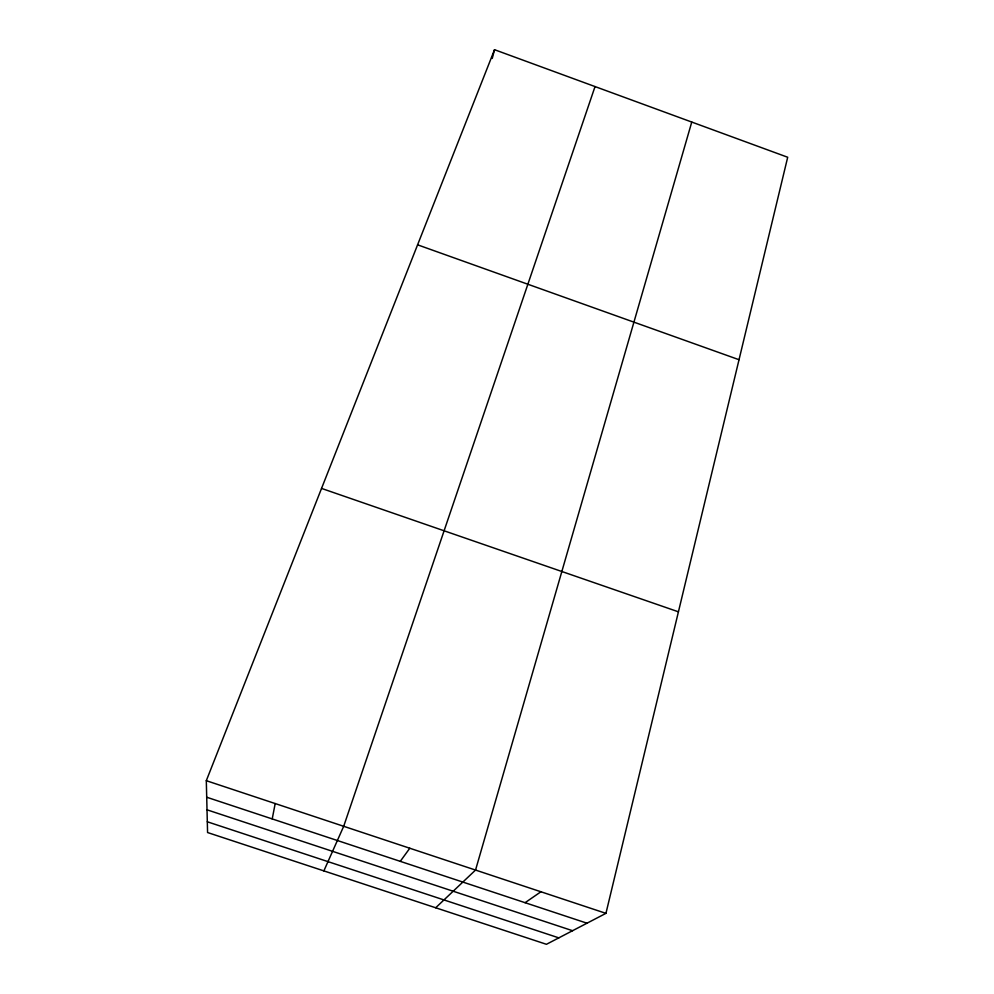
<?xml version="1.0" encoding="UTF-8"?>
<svg xmlns="http://www.w3.org/2000/svg" width="994" height="994" viewBox="0 0 994 994"><rect width="100%" height="100%" fill="white"/><g stroke="black" fill="none" stroke-linecap="round" stroke-linejoin="round"><path stroke-width="1.49" d="M272.219 818.919L275.189 803.562M605.942 913.349L787.695 157.251L494.527 49.7L206.305 780.688L207.572 832.537L546.439 944.3L605.942 913.349L206.305 780.688M492.241 58.435L494.527 49.7M691.762 122.051L475.542 870.061L435.683 907.77M595.033 86.565L343.688 826.3L323.87 870.893M400.271 861.338L409.801 848.242M525.093 902.689L540.922 891.767M206.702 797.225L587.007 923.202M207.013 809.812L572.569 930.707M207.311 821.777L558.814 937.864M321.547 488.414L678.43 611.819M417.592 244.822L739.027 359.716"/></g></svg>
